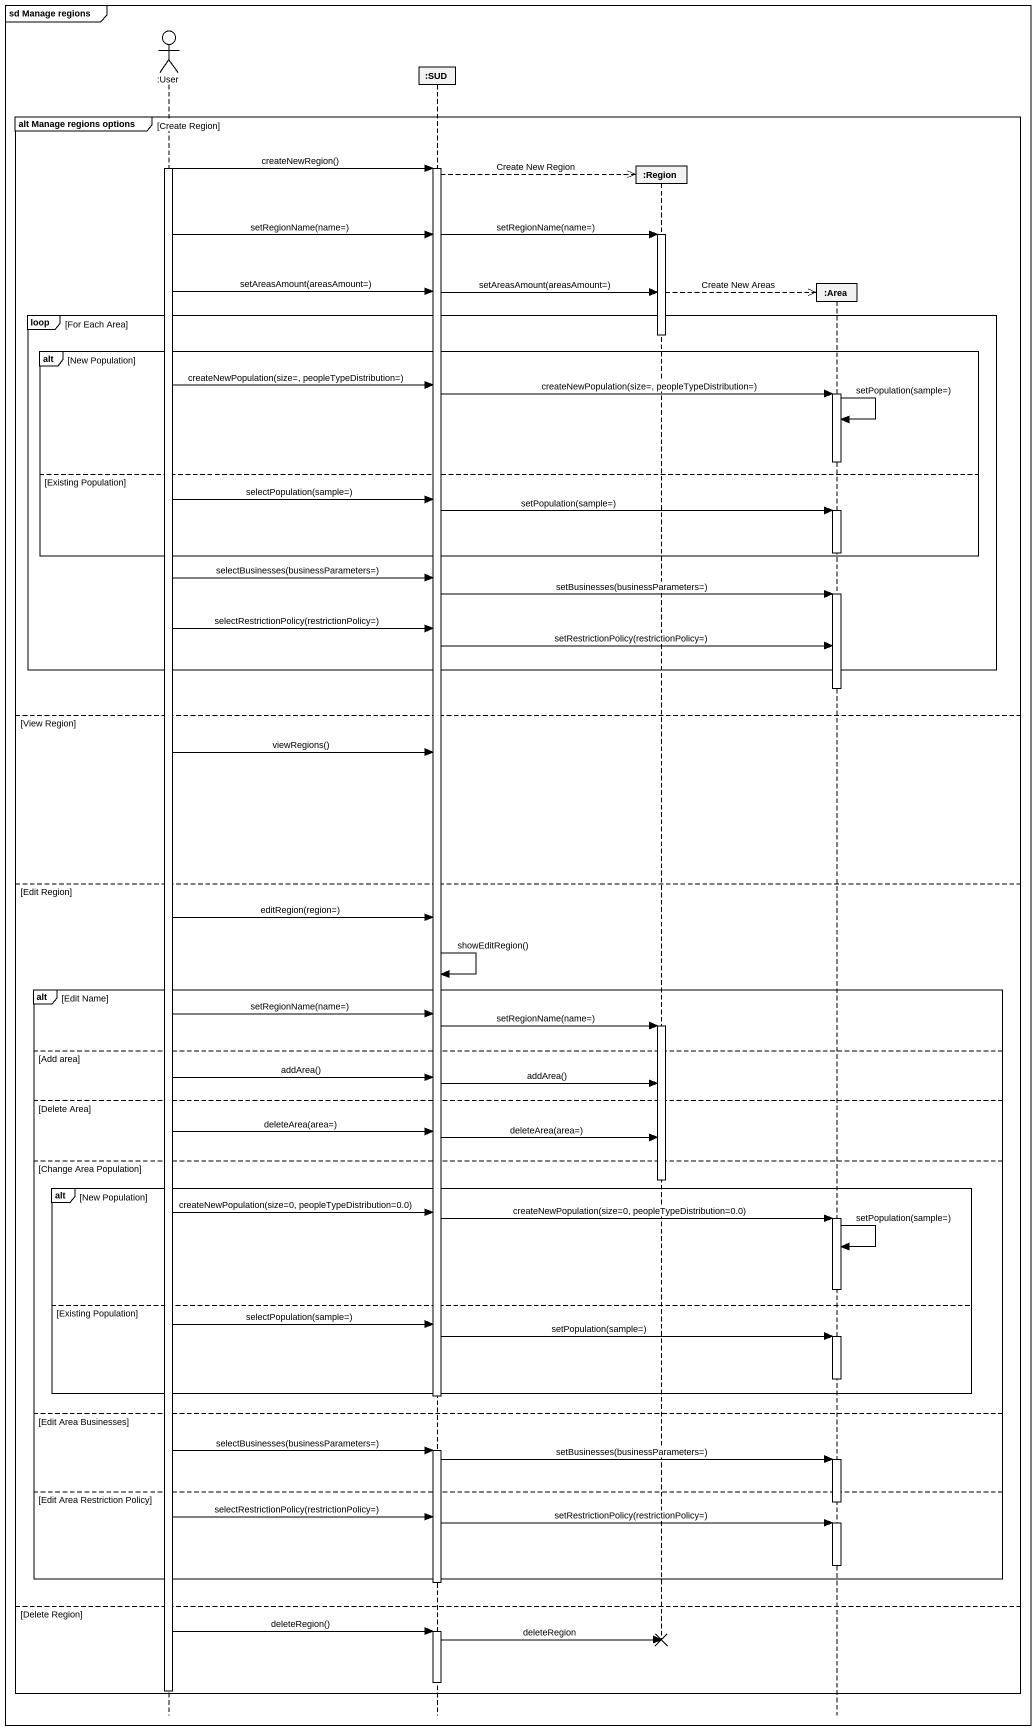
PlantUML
@startuml
mainframe sd Manage regions
hide footbox
actor ":User" as User
participant ":SUD" as SUD
participant ":Region" as Region
participant ":Area" as Area

group alt Manage regions options [Create Region]
  activate User
  User -> SUD : createNewRegion()
  activate SUD
  SUD -->> Region ** : Create New Region
  User -> SUD : setRegionName(name=)
  SUD -> Region : setRegionName(name=)
  activate Region
  User -> SUD : setAreasAmount(areasAmount=)
  Region -->> Area ** : Create New Areas
  SUD -> Region : setAreasAmount(areasAmount=)
  loop For Each Area
    deactivate Region
    alt New Population
      User -> SUD : createNewPopulation(size=, peopleTypeDistribution=)
      SUD -> Area : createNewPopulation(size=, peopleTypeDistribution=)
      activate Area
      Area -> Area : setPopulation(sample=)
      deactivate Area
    else Existing Population
      User -> SUD : selectPopulation(sample=)
      SUD -> Area : setPopulation(sample=)
      activate Area
      deactivate Area
    end
    User -> SUD : selectBusinesses(businessParameters=)
    SUD -> Area : setBusinesses(businessParameters=)
    activate Area
    User -> SUD : selectRestrictionPolicy(restrictionPolicy=)
    SUD -> Area : setRestrictionPolicy(restrictionPolicy=)
  end
  deactivate Area
else View Region
  User -> SUD : viewRegions()
else Edit Region
  User -> SUD : editRegion(region=)
  SUD -> SUD : showEditRegion()
  alt Edit Name
    User -> SUD : setRegionName(name=)
    SUD -> Region : setRegionName(name=)
    activate Region
  else Add area
    User -> SUD : addArea()
    SUD -> Region : addArea()
  else Delete Area
    User -> SUD : deleteArea(area=)
    SUD -> Region : deleteArea(area=)
  else Change Area Population
    deactivate Region
    alt New Population
      User -> SUD : createNewPopulation(size=0, peopleTypeDistribution=0.0)
      SUD -> Area : createNewPopulation(size=0, peopleTypeDistribution=0.0)
      activate Area
      Area -> Area : setPopulation(sample=)
      deactivate Area
    else Existing Population
      User -> SUD : selectPopulation(sample=)
      SUD -> Area : setPopulation(sample=)
      activate Area
      deactivate Area
    end
    deactivate SUD
  else Edit Area Businesses
    User -> SUD : selectBusinesses(businessParameters=)
    activate SUD
    SUD -> Area : setBusinesses(businessParameters=)
    activate Area
  else Edit Area Restriction Policy
    deactivate Area
    User -> SUD : selectRestrictionPolicy(restrictionPolicy=)
    SUD -> Area : setRestrictionPolicy(restrictionPolicy=)
    activate Area
    deactivate Area
  end
  deactivate SUD
else Delete Region
  User -> SUD : deleteRegion()
  activate SUD
  SUD -> Region !! : deleteRegion
  deactivate SUD
  deactivate User
end
@enduml
